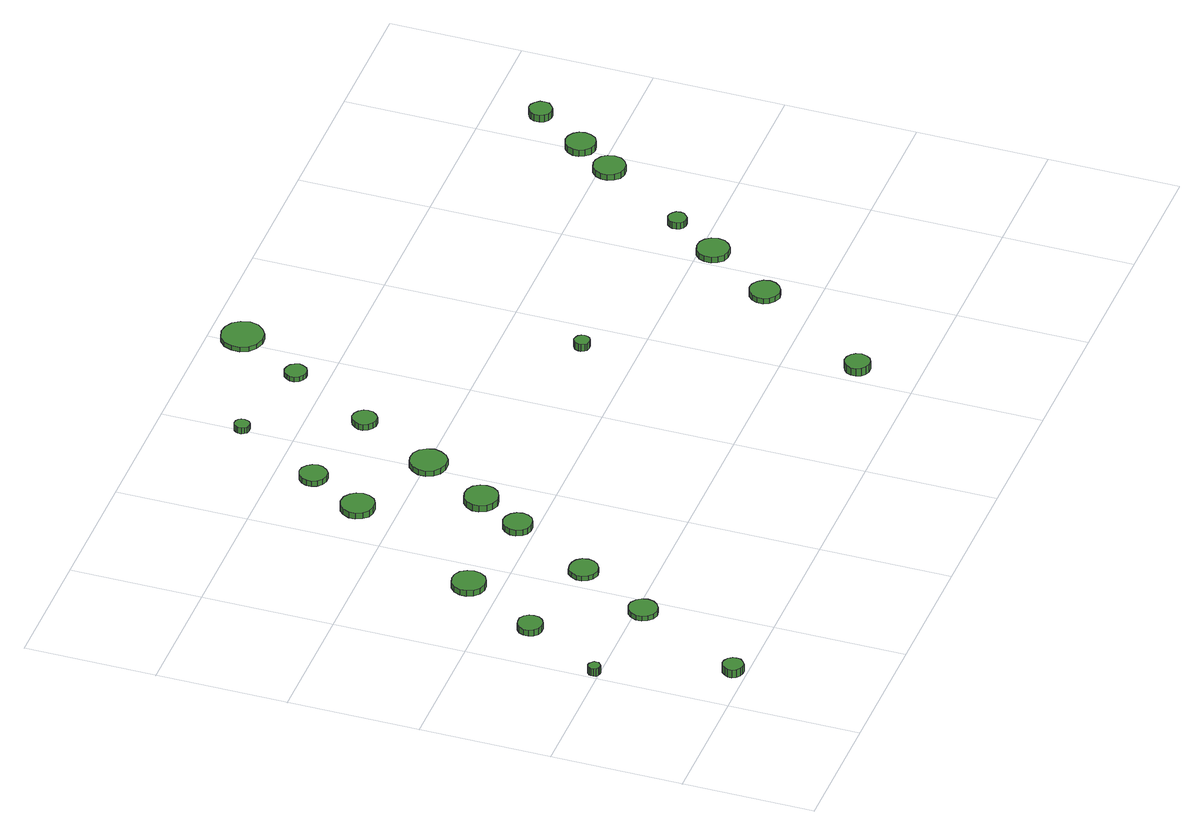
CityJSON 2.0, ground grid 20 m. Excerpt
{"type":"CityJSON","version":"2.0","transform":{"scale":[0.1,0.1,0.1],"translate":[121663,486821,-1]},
"CityObjects":{
"tree1":{"type":"SolitaryVegetationObject","attributes":{"function":"something"},"geometry":[{"type":"MultiSurface","lod":"1","boundaries":[[[0,1,2,3,4,5,6,7,8,9,10,11,12,13,14]],[[15,16,17,18,19,20,21,22,23,24,25,26,27,28,29]],[[0,29,28,1]],[[1,28,27,2]],[[2,27,26,3]],[[3,26,25,4]],[[4,25,24,5]],[[5,24,23,6]],[[6,23,22,7]],[[7,22,21,8]],[[8,21,20,9]],[[9,20,19,10]],[[10,19,18,11]],[[11,18,17,12]],[[12,17,16,13]],[[13,16,15,14]],[[14,15,29,0]]]}]},
"tree2":{"type":"SolitaryVegetationObject","attributes":{"function":"something"},"geometry":[{"type":"MultiSurface","lod":"1","boundaries":[[[30,31,32,33,34,35,36,37,38,39,40,41,42,43,44]],[[45,46,47,48,49,50,51,52,53,54,55,56,57,58,59]],[[30,59,58,31]],[[31,58,57,32]],[[32,57,56,33]],[[33,56,55,34]],[[34,55,54,35]],[[35,54,53,36]],[[36,53,52,37]],[[37,52,51,38]],[[38,51,50,39]],[[39,50,49,40]],[[40,49,48,41]],[[41,48,47,42]],[[42,47,46,43]],[[43,46,45,44]],[[44,45,59,30]]]}]},
"tree3":{"type":"SolitaryVegetationObject","attributes":{"function":"something"},"geometry":[{"type":"MultiSurface","lod":"1","boundaries":[[[60,61,62,63,64,65,66,67,68,69,70,71,72,73,74]],[[75,76,77,78,79,80,81,82,83,84,85,86,87,88,89]],[[60,89,88,61]],[[61,88,87,62]],[[62,87,86,63]],[[63,86,85,64]],[[64,85,84,65]],[[65,84,83,66]],[[66,83,82,67]],[[67,82,81,68]],[[68,81,80,69]],[[69,80,79,70]],[[70,79,78,71]],[[71,78,77,72]],[[72,77,76,73]],[[73,76,75,74]],[[74,75,89,60]]]}]},
"tree4":{"type":"SolitaryVegetationObject","attributes":{"function":"something"},"geometry":[{"type":"MultiSurface","lod":"1","boundaries":[[[90,91,92,93,94,95,96,97,98,99,100,101,102,103,104]],[[105,106,107,108,109,110,111,112,113,114,115,116,117,118,119]],[[90,119,118,91]],[[91,118,117,92]],[[92,117,116,93]],[[93,116,115,94]],[[94,115,114,95]],[[95,114,113,96]],[[96,113,112,97]],[[97,112,111,98]],[[98,111,110,99]],[[99,110,109,100]],[[100,109,108,101]],[[101,108,107,102]],[[102,107,106,103]],[[103,106,105,104]],[[104,105,119,90]]]}]},
"tree5":{"type":"SolitaryVegetationObject","attributes":{"function":"something"},"geometry":[{"type":"MultiSurface","lod":"1","boundaries":[[[120,121,122,123,124,125,126,127,128,129,130,131,132,133,134]],[[135,136,137,138,139,140,141,142,143,144,145,146,147,148,149]],[[120,149,148,121]],[[121,148,147,122]],[[122,147,146,123]],[[123,146,145,124]],[[124,145,144,125]],[[125,144,143,126]],[[126,143,142,127]],[[127,142,141,128]],[[128,141,140,129]],[[129,140,139,130]],[[130,139,138,131]],[[131,138,137,132]],[[132,137,136,133]],[[133,136,135,134]],[[134,135,149,120]]]}]},
"tree6":{"type":"SolitaryVegetationObject","attributes":{"function":"something"},"geometry":[{"type":"MultiSurface","lod":"1","boundaries":[[[150,151,152,153,154,155,156,157,158,159,160,161,162,163,164]],[[165,166,167,168,169,170,171,172,173,174,175,176,177,178,179]],[[150,179,178,151]],[[151,178,177,152]],[[152,177,176,153]],[[153,176,175,154]],[[154,175,174,155]],[[155,174,173,156]],[[156,173,172,157]],[[157,172,171,158]],[[158,171,170,159]],[[159,170,169,160]],[[160,169,168,161]],[[161,168,167,162]],[[162,167,166,163]],[[163,166,165,164]],[[164,165,179,150]]]}]},
"tree7":{"type":"SolitaryVegetationObject","attributes":{"function":"something"},"geometry":[{"type":"MultiSurface","lod":"1","boundaries":[[[180,181,182,183,184,185,186,187,188,189,190,191,192,193,194]],[[195,196,197,198,199,200,201,202,203,204,205,206,207,208,209]],[[180,209,208,181]],[[181,208,207,182]],[[182,207,206,183]],[[183,206,205,184]],[[184,205,204,185]],[[185,204,203,186]],[[186,203,202,187]],[[187,202,201,188]],[[188,201,200,189]],[[189,200,199,190]],[[190,199,198,191]],[[191,198,197,192]],[[192,197,196,193]],[[193,196,195,194]],[[194,195,209,180]]]}]},
"tree8":{"type":"SolitaryVegetationObject","attributes":{"function":"something"},"geometry":[{"type":"MultiSurface","lod":"1","boundaries":[[[210,211,212,213,214,215,216,217,218,219,220,221,222,223,224]],[[225,226,227,228,229,230,231,232,233,234,235,236,237,238,239]],[[210,239,238,211]],[[211,238,237,212]],[[212,237,236,213]],[[213,236,235,214]],[[214,235,234,215]],[[215,234,233,216]],[[216,233,232,217]],[[217,232,231,218]],[[218,231,230,219]],[[219,230,229,220]],[[220,229,228,221]],[[221,228,227,222]],[[222,227,226,223]],[[223,226,225,224]],[[224,225,239,210]]]}]},
"tree9":{"type":"SolitaryVegetationObject","attributes":{"function":"something"},"geometry":[{"type":"MultiSurface","lod":"1","boundaries":[[[240,241,242,243,244,245,246,247,248,249,250,251,252,253,254]],[[255,256,257,258,259,260,261,262,263,264,265,266,267,268,269]],[[240,269,268,241]],[[241,268,267,242]],[[242,267,266,243]],[[243,266,265,244]],[[244,265,264,245]],[[245,264,263,246]],[[246,263,262,247]],[[247,262,261,248]],[[248,261,260,249]],[[249,260,259,250]],[[250,259,258,251]],[[251,258,257,252]],[[252,257,256,253]],[[253,256,255,254]],[[254,255,269,240]]]}]},
"tree10":{"type":"SolitaryVegetationObject","attributes":{"function":"something"},"geometry":[{"type":"MultiSurface","lod":"1","boundaries":[[[270,271,272,273,274,275,276,277,278,279,280,281,282,283,284]],[[285,286,287,288,289,290,291,292,293,294,295,296,297,298,299]],[[270,299,298,271]],[[271,298,297,272]],[[272,297,296,273]],[[273,296,295,274]],[[274,295,294,275]],[[275,294,293,276]],[[276,293,292,277]],[[277,292,291,278]],[[278,291,290,279]],[[279,290,289,280]],[[280,289,288,281]],[[281,288,287,282]],[[282,287,286,283]],[[283,286,285,284]],[[284,285,299,270]]]}]},
"tree11":{"type":"SolitaryVegetationObject","attributes":{"function":"something"},"geometry":[{"type":"MultiSurface","lod":"1","boundaries":[[[300,301,302,303,304,305,306,307,308,309,310,311,312,313,314]],[[315,316,317,318,319,320,321,322,323,324,325,326,327,328,329]],[[300,329,328,301]],[[301,328,327,302]],[[302,327,326,303]],[[303,326,325,304]],[[304,325,324,305]],[[305,324,323,306]],[[306,323,322,307]],[[307,322,321,308]],[[308,321,320,309]],[[309,320,319,310]],[[310,319,318,311]],[[311,318,317,312]],[[312,317,316,313]],[[313,316,315,314]],[[314,315,329,300]]]}]},
"tree12":{"type":"SolitaryVegetationObject","attributes":{"function":"something"},"geometry":[{"type":"MultiSurface","lod":"1","boundaries":[[[330,331,332,333,334,335,336,337,338,339,340,341,342,343,344]],[[345,346,347,348,349,350,351,352,353,354,355,356,357,358,359]],[[330,359,358,331]],[[331,358,357,332]],[[332,357,356,333]],[[333,356,355,334]],[[334,355,354,335]],[[335,354,353,336]],[[336,353,352,337]],[[337,352,351,338]],[[338,351,350,339]],[[339,350,349,340]],[[340,349,348,341]],[[341,348,347,342]],[[342,347,346,343]],[[343,346,345,344]],[[344,345,359,330]]]}]},
"tree13":{"type":"SolitaryVegetationObject","attributes":{"function":"something"},"geometry":[{"type":"MultiSurface","lod":"1","boundaries":[[[360,361,362,363,364,365,366,367,368,369,370,371,372,373,374]],[[375,376,377,378,379,380,381,382,383,384,385,386,387,388,389]],[[360,389,388,361]],[[361,388,387,362]],[[362,387,386,363]],[[363,386,385,364]],[[364,385,384,365]],[[365,384,383,366]],[[366,383,382,367]],[[367,382,381,368]],[[368,381,380,369]],[[369,380,379,370]],[[370,379,378,371]],[[371,378,377,372]],[[372,377,376,373]],[[373,376,375,374]],[[374,375,389,360]]]}]},
"tree14":{"type":"SolitaryVegetationObject","attributes":{"function":"something"},"geometry":[{"type":"MultiSurface","lod":"1","boundaries":[[[390,391,392,393,394,395,396,397,398,399,400,401,402,403,404]],[[405,406,407,408,409,410,411,412,413,414,415,416,417,418,419]],[[390,419,418,391]],[[391,418,417,392]],[[392,417,416,393]],[[393,416,415,394]],[[394,415,414,395]],[[395,414,413,396]],[[396,413,412,397]],[[397,412,411,398]],[[398,411,410,399]],[[399,410,409,400]],[[400,409,408,401]],[[401,408,407,402]],[[402,407,406,403]],[[403,406,405,404]],[[404,405,419,390]]]}]},
"tree15":{"type":"SolitaryVegetationObject","attributes":{"function":"something"},"geometry":[{"type":"MultiSurface","lod":"1","boundaries":[[[420,421,422,423,424,425,426,427,428,429,430,431,432,433,434]],[[435,436,437,438,439,440,441,442,443,444,445,446,447,448,449]],[[420,449,448,421]],[[421,448,447,422]],[[422,447,446,423]],[[423,446,445,424]],[[424,445,444,425]],[[425,444,443,426]],[[426,443,442,427]],[[427,442,441,428]],[[428,441,440,429]],[[429,440,439,430]],[[430,439,438,431]],[[431,438,437,432]],[[432,437,436,433]],[[433,436,435,434]],[[434,435,449,420]]]}]},
"tree16":{"type":"SolitaryVegetationObject","attributes":{"function":"something"},"geometry":[{"type":"MultiSurface","lod":"1","boundaries":[[[450,451,452,453,454,455,456,457,458,459,460,461,462,463,464]],[[465,466,467,468,469,470,471,472,473,474,475,476,477,478,479]],[[450,479,478,451]],[[451,478,477,452]],[[452,477,476,453]],[[453,476,475,454]],[[454,475,474,455]],[[455,474,473,456]],[[456,473,472,457]],[[457,472,471,458]],[[458,471,470,459]],[[459,470,469,460]],[[460,469,468,461]],[[461,468,467,462]],[[462,467,466,463]],[[463,466,465,464]],[[464,465,479,450]]]}]},
"tree17":{"type":"SolitaryVegetationObject","attributes":{"function":"something"},"geometry":[{"type":"MultiSurface","lod":"1","boundaries":[[[480,481,482,483,484,485,486,487,488,489,490,491,492,493,494]],[[495,496,497,498,499,500,501,502,503,504,505,506,507,508,509]],[[480,509,508,481]],[[481,508,507,482]],[[482,507,506,483]],[[483,506,505,484]],[[484,505,504,485]],[[485,504,503,486]],[[486,503,502,487]],[[487,502,501,488]],[[488,501,500,489]],[[489,500,499,490]],[[490,499,498,491]],[[491,498,497,492]],[[492,497,496,493]],[[493,496,495,494]],[[494,495,509,480]]]}]},
"tree18":{"type":"SolitaryVegetationObject","attributes":{"function":"something"},"geometry":[{"type":"MultiSurface","lod":"1","boundaries":[[[510,511,512,513,514,515,516,517,518,519,520,521,522,523,524]],[[525,526,527,528,529,530,531,532,533,534,535,536,537,538,539]],[[510,539,538,511]],[[511,538,537,512]],[[512,537,536,513]],[[513,536,535,514]],[[514,535,534,515]],[[515,534,533,516]],[[516,533,532,517]],[[517,532,531,518]],[[518,531,530,519]],[[519,530,529,520]],[[520,529,528,521]],[[521,528,527,522]],[[522,527,526,523]],[[523,526,525,524]],[[524,525,539,510]]]}]},
"tree19":{"type":"SolitaryVegetationObject","attributes":{"function":"something"},"geometry":[{"type":"MultiSurface","lod":"1","boundaries":[[[540,541,542,543,544,545,546,547,548,549,550,551,552,553,554]],[[555,556,557,558,559,560,561,562,563,564,565,566,567,568,569]],[[540,569,568,541]],[[541,568,567,542]],[[542,567,566,543]],[[543,566,565,544]],[[544,565,564,545]],[[545,564,563,546]],[[546,563,562,547]],[[547,562,561,548]],[[548,561,560,549]],[[549,560,559,550]],[[550,559,558,551]],[[551,558,557,552]],[[552,557,556,553]],[[553,556,555,554]],[[554,555,569,540]]]}]},
"tree20":{"type":"SolitaryVegetationObject","attributes":{"function":"something"},"geometry":[{"type":"MultiSurface","lod":"1","boundaries":[[[570,571,572,573,574,575,576,577,578,579,580,581,582,583,584]],[[585,586,587,588,589,590,591,592,593,594,595,596,597,598,599]],[[570,599,598,571]],[[571,598,597,572]],[[572,597,596,573]],[[573,596,595,574]],[[574,595,594,575]],[[575,594,593,576]],[[576,593,592,577]],[[577,592,591,578]],[[578,591,590,579]],[[579,590,589,580]],[[580,589,588,581]],[[581,588,587,582]],[[582,587,586,583]],[[583,586,585,584]],[[584,585,599,570]]]}]},
"tree21":{"type":"SolitaryVegetationObject","attributes":{"function":"something"},"geometry":[{"type":"MultiSurface","lod":"1","boundaries":[[[600,601,602,603,604,605,606,607,608,609,610,611,612,613,614]],[[615,616,617,618,619,620,621,622,623,624,625,626,627,628,629]],[[600,629,628,601]],[[601,628,627,602]],[[602,627,626,603]],[[603,626,625,604]],[[604,625,624,605]],[[605,624,623,606]],[[606,623,622,607]],[[607,622,621,608]],[[608,621,620,609]],[[609,620,619,610]],[[610,619,618,611]],[[611,618,617,612]],[[612,617,616,613]],[[613,616,615,614]],[[614,615,629,600]]]}]},
"tree22":{"type":"SolitaryVegetationObject","attributes":{"function":"something"},"geometry":[{"type":"MultiSurface","lod":"1","boundaries":[[[630,631,632,633,634,635,636,637,638,639,640,641,642,643,644]],[[645,646,647,648,649,650,651,652,653,654,655,656,657,658,659]],[[630,659,658,631]],[[631,658,657,632]],[[632,657,656,633]],[[633,656,655,634]],[[634,655,654,635]],[[635,654,653,636]],[[636,653,652,637]],[[637,652,651,638]],[[638,651,650,639]],[[639,650,649,640]],[[640,649,648,641]],[[641,648,647,642]],[[642,647,646,643]],[[643,646,645,644]],[[644,645,659,630]]]}]},
"tree23":{"type":"SolitaryVegetationObject","attributes":{"function":"something"},"geometry":[{"type":"MultiSurface","lod":"1","boundaries":[[[660,661,662,663,664,665,666,667,668,669,670,671,672,673,674]],[[675,676,677,678,679,680,681,682,683,684,685,686,687,688,689]],[[660,689,688,661]],[[661,688,687,662]],[[662,687,686,663]],[[663,686,685,664]],[[664,685,684,665]],[[665,684,683,666]],[[666,683,682,667]],[[667,682,681,668]],[[668,681,680,669]],[[669,680,679,670]],[[670,679,678,671]],[[671,678,677,672]],[[672,677,676,673]],[[673,676,675,674]],[[674,675,689,660]]]}]}
},
"vertices":[
[21,208,20],[21,211,20],[18,214,20],[15,216,20],[11,217,20],[8,216,20],[5,213,20],[4,210,20],[4,206,20],[5,202,20],[8,200,20],[11,199,20],[15,199,20],[18,201,20],[21,204,20],[21,204,7],[18,201,7],[15,199,7],[11,199,7],[8,200,7],[5,202,7],[4,206,7],[4,210,7],[5,213,7],[8,216,7],[11,217,7],[15,216,7],[18,214,7],[21,211,7],[21,208,7],
[90,18,25],[89,24,25],[85,30,25],[79,33,25],[73,34,25],[67,32,25],[62,27,25],[59,21,25],[59,15,25],[62,9,25],[67,5,25],[73,3,25],[79,3,25],[85,7,25],[89,12,25],[89,12,12],[85,7,12],[79,3,12],[73,3,12],[67,5,12],[62,9,12],[59,15,12],[59,21,12],[62,27,12],[67,32,12],[73,34,12],[79,33,12],[85,30,12],[89,24,12],[90,18,12],
[102,330,17],[101,337,17],[96,344,17],[89,348,17],[81,348,17],[74,346,17],[68,341,17],[65,334,17],[65,326,17],[68,319,17],[74,313,17],[81,311,17],[89,312,17],[96,316,17],[101,322,17],[101,322,7],[96,316,7],[89,312,7],[81,311,7],[74,313,7],[68,319,7],[65,326,7],[65,334,7],[68,341,7],[74,346,7],[81,348,7],[89,348,7],[96,344,7],[101,337,7],[102,330,7],
[194,189,16],[192,198,16],[187,205,16],[179,210,16],[170,211,16],[161,208,16],[155,202,16],[151,193,16],[151,184,16],[155,176,16],[161,170,16],[170,167,16],[179,168,16],[187,173,16],[192,180,16],[192,180,8],[187,173,8],[179,168,8],[170,167,8],[161,170,8],[155,176,8],[151,184,8],[151,193,8],[155,202,8],[161,208,8],[170,211,8],[179,210,8],[187,205,8],[192,198,8],[194,189,8],
[177,447,16],[175,457,16],[169,466,16],[160,471,16],[150,472,16],[140,469,16],[132,462,16],[128,452,16],[128,442,16],[132,432,16],[140,425,16],[150,422,16],[160,423,16],[169,428,16],[175,437,16],[175,437,6],[169,428,6],[160,423,6],[150,422,6],[140,425,6],[132,432,6],[128,442,6],[128,452,6],[132,462,6],[140,469,6],[150,472,6],[160,471,6],[169,466,6],[175,457,6],[177,447,6],
[259,302,15],[257,311,15],[252,318,15],[244,322,15],[235,323,15],[226,321,15],[220,315,15],[216,306,15],[216,297,15],[220,289,15],[226,283,15],[235,280,15],[244,281,15],[252,286,15],[257,293,15],[257,293,7],[252,286,7],[244,281,7],[235,280,7],[226,283,7],[220,289,7],[216,297,7],[216,306,7],[220,315,7],[226,321,7],[235,323,7],[244,322,7],[252,318,7],[257,311,7],[259,302,7],
[332,427,16],[330,436,16],[325,443,16],[317,448,16],[308,449,16],[299,446,16],[293,440,16],[289,432,16],[289,423,16],[293,414,16],[299,408,16],[308,406,16],[317,407,16],[325,411,16],[330,418,16],[330,418,6],[325,411,6],[317,407,6],[308,406,6],[299,408,6],[293,414,6],[289,423,6],[289,432,6],[293,440,6],[299,446,6],[308,449,6],[317,448,6],[325,443,6],[330,436,6],[332,427,6],
[302,659,16],[300,669,16],[294,677,16],[285,683,16],[274,684,16],[264,681,16],[257,674,16],[252,664,16],[252,654,16],[257,644,16],[264,637,16],[274,634,16],[285,635,16],[294,640,16],[300,649,16],[300,649,6],[294,640,6],[285,635,6],[274,634,6],[264,637,6],[257,644,6],[252,654,6],[252,664,6],[257,674,6],[264,681,6],[274,684,6],[285,683,6],[294,677,6],[300,669,6],[302,659,6],
[377,497,17],[375,507,17],[369,516,17],[359,521,17],[349,522,17],[339,519,17],[331,512,17],[326,502,17],[326,492,17],[331,482,17],[339,475,17],[349,471,17],[359,473,17],[369,478,17],[375,487,17],[375,487,6],[369,478,6],[359,473,6],[349,471,6],[339,475,6],[331,482,6],[326,492,6],[326,502,6],[331,512,6],[339,519,6],[349,522,6],[359,521,6],[369,516,6],[375,507,6],[377,497,6],
[346,743,16],[344,751,16],[339,758,16],[332,763,16],[323,764,16],[315,761,16],[308,755,16],[305,747,16],[305,739,16],[308,731,16],[315,725,16],[323,722,16],[332,723,16],[339,728,16],[344,735,16],[344,735,7],[339,728,7],[332,723,7],[323,722,7],[315,725,7],[308,731,7],[305,739,7],[305,747,7],[308,755,7],[315,761,7],[323,764,7],[332,763,7],[339,758,7],[344,751,7],[346,743,7],
[438,598,15],[435,609,15],[429,618,15],[419,624,15],[407,625,15],[396,622,15],[388,614,15],[383,604,15],[383,592,15],[388,582,15],[396,574,15],[407,570,15],[419,571,15],[429,577,15],[435,587,15],[435,587,6],[429,577,6],[419,571,6],[407,570,6],[396,574,6],[388,582,6],[383,592,6],[383,604,6],[388,614,6],[396,622,6],[407,625,6],[419,624,6],[429,618,6],[435,609,6],[438,598,6],
[414,878,17],[413,883,17],[411,887,17],[407,889,17],[402,890,17],[397,888,17],[394,885,17],[392,881,17],[392,876,17],[394,872,17],[397,868,17],[402,867,17],[407,867,17],[411,870,17],[413,874,17],[413,874,7],[411,870,7],[407,867,7],[402,867,7],[397,868,7],[394,872,7],[392,876,7],[392,881,7],[394,885,7],[397,888,7],[402,890,7],[407,889,7],[411,887,7],[413,883,7],[414,878,7],
[494,718,16],[493,725,16],[488,731,16],[482,735,16],[474,736,16],[467,733,16],[462,728,16],[458,721,16],[458,714,16],[462,707,16],[467,702,16],[474,699,16],[482,700,16],[488,704,16],[493,710,16],[493,710,6],[488,704,6],[482,700,6],[474,699,6],[467,702,6],[462,707,6],[458,714,6],[458,721,6],[462,728,6],[467,733,6],[474,736,6],[482,735,6],[488,731,6],[493,725,6],[494,718,6],
[569,848,15],[567,855,15],[563,861,15],[557,864,15],[550,865,15],[544,863,15],[539,858,15],[536,852,15],[536,845,15],[539,839,15],[544,834,15],[550,832,15],[557,833,15],[563,836,15],[567,842,15],[567,842,7],[563,836,7],[557,833,7],[550,832,7],[544,834,7],[539,839,7],[536,845,7],[536,852,7],[539,858,7],[544,863,7],[550,865,7],[557,864,7],[563,861,7],[567,855,7],[569,848,7],
[849,92,21],[847,100,21],[843,106,21],[836,110,21],[828,111,21],[821,108,21],[815,103,21],[812,96,21],[812,88,21],[815,81,21],[821,76,21],[828,73,21],[836,74,21],[843,78,21],[847,84,21],[847,84,8],[843,78,8],[836,74,8],[828,73,8],[821,76,8],[815,81,8],[812,88,8],[812,96,8],[815,103,8],[821,108,8],[828,111,8],[836,110,8],[843,106,8],[847,100,8],[849,92,8],
[761,482,21],[760,487,21],[757,491,21],[753,493,21],[748,494,21],[743,492,21],[740,489,21],[738,484,21],[738,480,21],[740,475,21],[743,472,21],[748,471,21],[753,471,21],[757,473,21],[760,477,21],[760,477,9],[757,473,9],[753,471,9],[748,471,9],[743,472,9],[740,475,9],[738,480,9],[738,484,9],[740,489,9],[743,492,9],[748,494,9],[753,493,9],[757,491,9],[760,487,9],[761,482,9],
[642,949,15],[639,962,15],[631,973,15],[620,979,15],[607,981,15],[594,977,15],[584,968,15],[579,956,15],[579,943,15],[584,931,15],[594,922,15],[607,918,15],[620,919,15],[631,926,15],[639,936,15],[639,936,7],[631,926,7],[620,919,7],[607,918,7],[594,922,7],[584,931,7],[579,943,7],[579,956,7],[584,968,7],[594,977,7],[607,981,7],[620,979,7],[631,973,7],[639,962,7],[642,949,7],
[981,277,15],[979,286,15],[973,294,15],[965,299,15],[956,300,15],[947,297,15],[940,290,15],[936,282,15],[936,272,15],[940,264,15],[947,257,15],[956,254,15],[965,255,15],[973,260,15],[979,268,15],[979,268,6],[973,260,6],[965,255,6],[956,254,6],[947,257,6],[940,264,6],[936,272,6],[936,282,6],[940,290,6],[947,297,6],[956,300,6],[965,299,6],[973,294,6],[979,286,6],[981,277,6],
[1052,380,16],[1050,390,16],[1044,398,16],[1036,403,16],[1026,404,16],[1016,401,16],[1009,394,16],[1005,385,16],[1005,375,16],[1009,366,16],[1016,359,16],[1026,356,16],[1036,357,16],[1044,362,16],[1050,370,16],[1050,370,6],[1044,362,6],[1036,357,6],[1026,356,6],[1016,359,6],[1009,366,6],[1005,375,6],[1005,385,6],[1009,394,6],[1016,401,6],[1026,404,6],[1036,403,6],[1044,398,6],[1050,390,6],[1052,380,6],
[1093,452,17],[1092,458,17],[1088,462,17],[1084,465,17],[1078,466,17],[1072,464,17],[1068,460,17],[1066,455,17],[1066,449,17],[1068,444,17],[1072,440,17],[1078,438,17],[1084,439,17],[1088,442,17],[1092,446,17],[1092,446,6],[1088,442,6],[1084,439,6],[1078,438,6],[1072,440,6],[1068,444,6],[1066,449,6],[1066,455,6],[1068,460,6],[1072,464,6],[1078,466,6],[1084,465,6],[1088,462,6],[1092,458,6],[1093,452,6],
[1192,586,16],[1190,596,16],[1184,604,16],[1175,609,16],[1166,610,16],[1156,607,16],[1149,600,16],[1145,591,16],[1145,581,16],[1149,572,16],[1156,565,16],[1166,562,16],[1175,563,16],[1184,568,16],[1190,576,16],[1190,576,6],[1184,568,6],[1175,563,6],[1166,562,6],[1156,565,6],[1149,572,6],[1145,581,6],[1145,591,6],[1149,600,6],[1156,607,6],[1166,610,6],[1175,609,6],[1184,604,6],[1190,596,6],[1192,586,6],
[1230,644,17],[1228,653,17],[1223,660,17],[1215,665,17],[1206,666,17],[1197,663,17],[1190,657,17],[1186,648,17],[1186,639,17],[1190,631,17],[1197,624,17],[1206,621,17],[1215,622,17],[1223,627,17],[1228,635,17],[1228,635,6],[1223,627,6],[1215,622,6],[1206,621,6],[1197,624,6],[1190,631,6],[1186,639,6],[1186,648,6],[1190,657,6],[1197,663,6],[1206,666,6],[1215,665,6],[1223,660,6],[1228,653,6],[1230,644,6],
[1280,723,18],[1279,730,18],[1274,736,18],[1268,740,18],[1261,741,18],[1254,738,18],[1249,734,18],[1246,727,18],[1246,720,18],[1249,713,18],[1254,708,18],[1261,706,18],[1268,707,18],[1274,711,18],[1279,716,18],[1279,716,6],[1274,711,6],[1268,707,6],[1261,706,6],[1254,708,6],[1249,713,6],[1246,720,6],[1246,727,6],[1249,734,6],[1254,738,6],[1261,741,6],[1268,740,6],[1274,736,6],[1279,730,6],[1280,723,6]
]}
